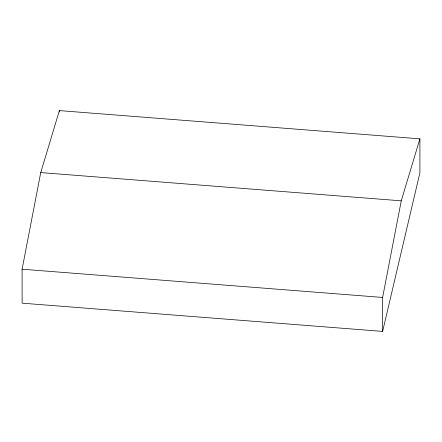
<?xml version="1.0" encoding="UTF-8"?>
<svg xmlns="http://www.w3.org/2000/svg" width="442" height="442" viewBox="0 0 442 442"><rect width="100%" height="100%" fill="white"/><g stroke="black" fill="none" stroke-linecap="round" stroke-linejoin="round"><path stroke-width="0.66" d="M22.1 269.211L40.741 172.584L59.377 110.594L419.9 138.832L419.9 172.789L382.623 331.406L22.1 303.168L22.1 269.211L382.623 297.449L401.259 200.828L419.9 138.832M40.741 172.584L401.259 200.828M382.623 297.449L382.623 331.406M59.377 110.594L59.377 111.953"/></g></svg>
